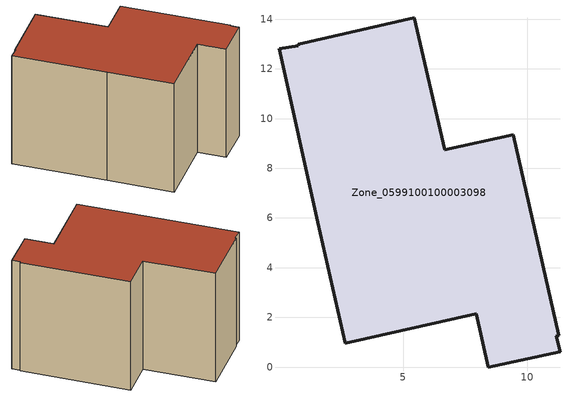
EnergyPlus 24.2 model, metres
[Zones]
Zone_0599100100003098
 floor ground (C_G): 11.26,1.27 11.17,1.24 11.31,0.62 8.43,0 7.95,2.15 2.68,0.96 1.57,5.83 0,12.81 0.79,12.94 0.77,13 5.45,14.05 6.67,8.74 9.44,9.35 z0
 wall outside (C_F): 0,12.81 1.57,5.83 2.68,0.96 7.95,2.15 8.43,0 11.31,0.62 11.17,1.24 11.26,1.27 9.44,9.35 6.67,8.74 5.45,14.05 0.77,13 0.79,12.94 0,12.81 z0:9.26
 roof outside (C_R): 8.43,0 11.31,0.62 11.17,1.24 11.26,1.27 9.44,9.35 6.67,8.74 5.45,14.05 0.77,13 0.79,12.94 0,12.81 1.57,5.83 2.68,0.96 7.95,2.15 z9.26
[BUILDING]
Pand.0599100100003098: North Axis=0; Terrain=City; Loads Convergence Tolerance Value=0.04; Temperature Convergence Tolerance Value=0.4; Solar Distribution=FullExterior; Maximum Number of Warmup Days=25; Minimum Number of Warmup Days=1
[Site:Location]
Rotterdam.The.Hague.AP_ZH_NLD Design_Conditions: Latitude=51.96; Longitude=4.45; Time Zone=1; Elevation=-4.5
[SITE:GROUNDTEMPERATURE:BUILDINGSURFACE]
18, 18, 18, 18, 18, 18, 18, 18, 18, 18, 18, 18
[MATERIAL] Thermal Absorptance=0.9; Solar Absorptance=0.7; Visible Absorptance=0.7
Name | Roughness | Thickness | Conductivity | Density | Specific Heat
G.D.2006-2014 | MediumSmooth | 0.15 | 0.06 | 540 | 1210
F.D.2006-2014 | Rough | 0.3 | 0.12 | 1920 | 840
R.D.2006-2014 | MediumRough | 0.2 | 0.08 | 1500 | 1000
[CONSTRUCTION]
C_G: G.D.2006-2014
C_F: F.D.2006-2014
C_R: R.D.2006-2014
[ZONE]
Zone_0599100100003098: Type=1; Multiplier=1; Ceiling Height=Autocalculate; Volume=Autocalculate; Floor Area=autocalculate; Part of Total Floor Area=Yes
[ZONEINFILTRATION:DESIGNFLOWRATE]
Infil_Zone_0599100100003098: Zone or ZoneList or Space or SpaceList=Zone_0599100100003098; Schedule=AlwaysOn; Design Flow Rate Calculation Method=Flow/Area; Flow Rate per Floor Area=0.0021; Constant Term Coefficient=1; Temperature Term Coefficient=0; Velocity Term Coefficient=0; Velocity Squared Term Coefficient=0
[HVACTEMPLATE:ZONE:IDEALLOADSAIRSYSTEM]
Zone_0599100100003098: Maximum Heating Supply Air Temperature=50; Minimum Cooling Supply Air Temperature=13; Maximum Heating Supply Air Humidity Ratio=0.0156; Minimum Cooling Supply Air Humidity Ratio=0.0077; Heating Limit=NoLimit; Cooling Limit=NoLimit; Dehumidification Control Type=ConstantSensibleHeatRatio; Cooling Sensible Heat Ratio=0.7; Dehumidification Setpoint=60; Humidification Control Type=None; Humidification Setpoint=30; Outdoor Air Method=None; Outdoor Air Flow Rate per Person=0.00944; Outdoor Air Flow Rate per Zone Floor Area=0; Outdoor Air Flow Rate per Zone=0; Demand Controlled Ventilation Type=None; Outdoor Air Economizer Type=NoEconomizer; Heat Recovery Type=None; Sensible Heat Recovery Effectiveness=0.7; Latent Heat Recovery Effectiveness=0.65
[ZONECONTROL:THERMOSTAT]
ThermostatControl_Zone_0599100100003098: Zone or ZoneList=Zone_0599100100003098; Control Type Schedule=DualSetpointControlType; Control 1=Thermostat_Zone_0599100100003098; Temperature Difference Between Cutout And Setpoint=0
[THERMOSTATSETPOINT:DUALSETPOINT]
Thermostat_Zone_0599100100003098: Heating Setpoint Temperature Schedule=HeatingSetpoint_Zone_0599100100003098; Cooling Setpoint Temperature Schedule=CoolingSetpoint_Zone_0599100100003098
[SCHEDULE:COMPACT]
HeatingSetpoint_Zone_0599100100003098: Through: 12/31, For: AllDays, Until: 24:00, 21
CoolingSetpoint_Zone_0599100100003098: Through: 12/31, For: AllDays, Until: 24:00, 24
DualSetpointControlType: Through: 12/31, For: AllDays, Until: 24:00, 4
AlwaysOn: Through: 12/31, For: AllDays, Until: 24:00, 1
